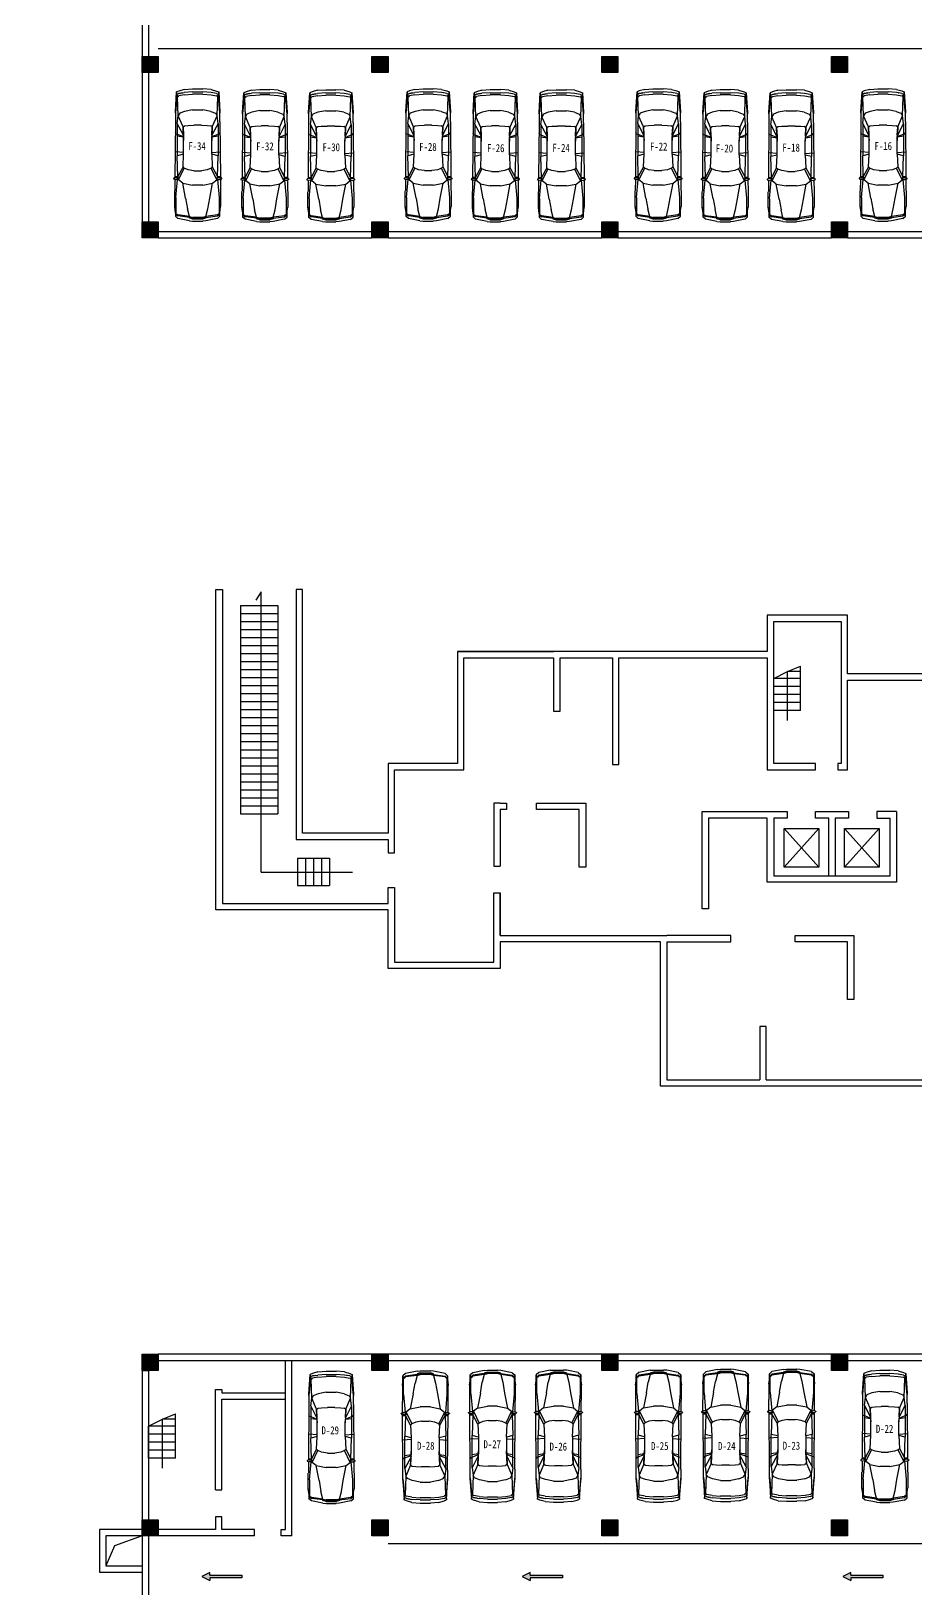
# Model space of a CAD drawing. Extents: x -266505272703 to 7385419, y -354256 to 107640740655.
# Drawn here: x 3413042 to 3446162, y -149761 to -91433 of the extents above; entities that cross this region are included whole.
import ezdxf

# ---------------------------------------------------------------- set-up
doc = ezdxf.new("R2010")
doc.units = 0
doc.header["$LTSCALE"] = 1000
for name, color, linetype in [('jb1', 42, 'Continuous'), ('PUB_TEXT', 7, 'Continuous'), ('QC', 8, 'Continuous'), ('图框', 6, 'Continuous'), ('红线', 1, 'Continuous')]:
    doc.layers.add(name, color=color, linetype=linetype)
doc.styles.get("Standard").update_dxf_attribs({"font": 'rs.shx', "bigfont": 'hztxt.shx'})
doc.styles.add('STYLE2', font='NSimSun.ttf', dxfattribs={"width": 0.8})

# ---------------------------------------------------------------- blocks, each defined once
blk = doc.blocks.new('M_F27')
for p, q in [((-2489, 522), (-2426, 736)), ((-2426, 736), (-2389, 824)), ((-2389, 824), (-1610, 874)), ((-2389, 824), (-1560, 874)), ((-2264, 812), (-2389, 824)), ((-2326, 736), (-2364, 522)), ((-2326, 736), (-2351, 596)), ((-2326, 736), (-2288, 811)), ((-2200, 786), (-2288, 811)), ((-2276, 522), (-2238, 736)), ((-2200, 786), (-2238, 736)), ((-1560, 874), (-2212, 815)), ((-2208, 815), (-2211, 814)), ((-1660, 862), (-2208, 815)), ((-1446, 761), (-2200, 786)), ((-1560, 874), (-1660, 862)), ((-1622, 510), (-1547, 698)), ((-1617, 869), (-1620, 866)), ((-1208, 874), (-1610, 874)), ((-1547, 698), (-1446, 761)), ((-1145, 799), (-1446, 761)), ((-1019, 572), (-1446, 761)), ((-1208, 874), (980, 889)), ((-1145, 799), (-682, 557)), ((-1145, 799), (124, 799)), ((-743, 849), (-793, 874)), ((-730, 799), (-743, 849)), ((-630, 555), (-730, 799)), ((-642, 799), (-605, 554)), ((-2, 547), (-27, 877)), ((124, 799), (61, 547)), ((941, 773), (124, 799)), ((564, 572), (941, 773)), ((1079, 748), (614, 522)), ((941, 773), (941, 874)), ((983, 777), (941, 773)), ((941, 773), (987, 765)), ((980, 902), (995, 790)), ((980, 790), (980, 898)), ((995, 790), (980, 790)), ((980, 790), (992, 746)), ((984, 905), (1020, 939)), ((992, 746), (1021, 747)), ((995, 790), (1022, 746)), ((1022, 748), (995, 790)), ((1021, 747), (1022, 748)), ((1053, 768), (1022, 746)), ((1036, 935), (1062, 857)), ((1036, 756), (1079, 748)), ((1051, 889), (1497, 893)), ((1057, 776), (1062, 857)), ((1770, 849), (1058, 784)), ((1204, 585), (1079, 748)), ((1506, 899), (2121, 899)), ((2461, 849), (1770, 849)), ((2272, 876), (2121, 899)), ((2272, 876), (2272, 874)), ((2437, 851), (2272, 876)), ((2511, 874), (2287, 874)), ((2398, 849), (2461, 773)), ((2437, 850), (2433, 851)), ((2498, 773), (2436, 849)), ((2511, 874), (2450, 850)), ((2461, 773), (2523, 321)), ((2561, 321), (2498, 773)), ((2599, 773), (2511, 874)), ((2599, 773), (2687, 321)), ((-2489, 522), (-2514, 196)), ((-2514, -206), (-2514, 196)), ((-2364, 522), (-2389, 196)), ((-2389, -206), (-2389, 196)), ((-2351, 594), (-2351, 596)), ((-2301, 196), (-2276, 522)), ((-2301, 196), (-2301, -206)), ((-1622, 510), (-1685, 196)), ((-1685, -206), (-1685, 196)), ((-1082, 145), (-1070, 371)), ((-1082, 145), (-1082, -156)), ((-1070, 371), (-1057, 510)), ((-1019, 572), (-1057, 510)), ((-680, 556), (-1019, 572)), ((-1019, 572), (-479, 547)), ((-680, 556), (-630, 555)), ((-605, 554), (-630, 555)), ((-479, 547), (-605, 554)), ((61, 547), (-479, 547)), ((61, 547), (564, 572)), ((564, 572), (614, 522)), ((614, 522), (677, 371)), ((677, 371), (714, 145)), ((714, -156), (714, 145)), ((1795, 472), (1204, 585)), ((1280, 196), (1204, 585)), ((1280, 196), (1280, -206)), ((2222, 397), (1795, 472)), ((2523, 321), (2222, 397)), ((2523, 321), (2586, 321)), ((2523, 321), (2561, 196)), ((2580, 196), (2542, 321)), ((2561, 196), (2561, -206)), ((2611, 196), (2574, 321)), ((2580, 321), (2618, 196)), ((2580, 196), (2580, -206)), ((2611, 196), (2611, -206)), ((2618, -206), (2618, 196)), ((2687, 321), (2699, 196)), ((2699, -206), (2699, 196)), ((-2489, -533), (-2514, -206)), ((-2489, -533), (-2426, -747)), ((-2389, -206), (-2364, -533)), ((-2326, -747), (-2364, -533)), ((-2351, -607), (-2351, -605)), ((-2351, -607), (-2326, -747)), ((-2276, -533), (-2301, -206)), ((-2276, -533), (-2238, -747)), ((-1685, -206), (-1622, -520)), ((-1622, -520), (-1547, -709)), ((-1019, -583), (-1446, -772)), ((-682, -568), (-1145, -809)), ((-1070, -382), (-1082, -156)), ((-1057, -520), (-1070, -382)), ((-1019, -583), (-1057, -520)), ((-479, -558), (-1019, -583)), ((-1019, -583), (-680, -567)), ((-730, -809), (-630, -566)), ((-680, -567), (-682, -568)), ((-680, -567), (-630, -566)), ((-605, -565), (-642, -809)), ((-630, -566), (-605, -565)), ((-605, -565), (-479, -558)), ((61, -558), (-479, -558)), ((-2, -558), (-27, -884)), ((61, -558), (124, -809)), ((564, -583), (61, -558)), ((614, -533), (564, -583)), ((564, -583), (941, -784)), ((677, -382), (614, -533)), ((1079, -759), (614, -533)), ((714, -156), (677, -382)), ((1204, -596), (1079, -759)), ((1204, -596), (1280, -206)), ((1795, -483), (1204, -596)), ((1795, -483), (2222, -407)), ((2523, -332), (2222, -407)), ((2523, -332), (2461, -784)), ((2561, -332), (2498, -784)), ((2523, -332), (2561, -206)), ((2586, -332), (2523, -332)), ((2580, -206), (2542, -332)), ((2618, -6), (2561, -6)), ((2574, -332), (2611, -206)), ((2618, -206), (2580, -332)), ((2687, -332), (2599, -784)), ((2687, -332), (2699, -206)), ((-2426, -747), (-2389, -835)), ((-2389, -835), (-2264, -823)), ((-1560, -885), (-2389, -835)), ((-1610, -885), (-2389, -835)), ((-2326, -747), (-2288, -822)), ((-2288, -822), (-2200, -797)), ((-2200, -797), (-2238, -747)), ((-2212, -826), (-1560, -885)), ((-2208, -826), (-2211, -825)), ((-1660, -872), (-2208, -826)), ((-1446, -772), (-2200, -797)), ((-1560, -885), (-1660, -872)), ((-1621, -877), (-1617, -880)), ((-1610, -885), (-1208, -885)), ((-1547, -709), (-1446, -772)), ((-1145, -809), (-1446, -772)), ((-1208, -885), (980, -900)), ((-1145, -809), (124, -809)), ((-743, -860), (-793, -885)), ((-743, -860), (-730, -809)), ((941, -784), (124, -809)), ((987, -776), (941, -784)), ((983, -788), (941, -784)), ((941, -885), (941, -784)), ((992, -757), (980, -800)), ((995, -800), (980, -800)), ((995, -800), (980, -913)), ((980, -909), (980, -800)), ((984, -916), (1020, -950)), ((992, -757), (1021, -758)), ((995, -800), (1022, -757)), ((1022, -758), (995, -800)), ((1021, -758), (1022, -758)), ((1022, -757), (1053, -779)), ((1036, -767), (1079, -759)), ((1036, -946), (1062, -867)), ((1051, -901), (1497, -904)), ((1057, -787), (1062, -867)), ((1770, -860), (1058, -795)), ((2121, -910), (1506, -910)), ((1770, -860), (2461, -860)), ((2121, -910), (2272, -887)), ((2270, -887), (2121, -910)), ((2437, -861), (2272, -887)), ((2272, -885), (2272, -887)), ((2285, -885), (2511, -885)), ((2398, -860), (2461, -784)), ((2436, -860), (2498, -784)), ((2437, -861), (2436, -860)), ((2450, -861), (2511, -885)), ((2599, -784), (2511, -885))]:
    blk.add_line(p, q)
for centre, start, end in [((990, 898), 132.96497, 179.74535), ((1027, 932), 18.15727, 132.96497), ((1047, 776), 305.15418, 356.86364), ((990, -909), 180.25465, 227.03503), ((1027, -942), 227.03503, 341.84273), ((1047, -787), 3.17983, 54.84582)]:
    blk.add_arc(centre, 10, start, end)
at = {"width": 0.8, "flags": 9}
for tag in ['XSIZE', 'YSIZE']:
    blk.add_attdef(tag, (0, 0), '', height=0.5, dxfattribs=at)

msp = doc.modelspace()

# ---------------------------------------------------------------- hatches: boundary and pattern name
at = {"layer": 'jb1', "linetype": 'ByBlock'}
h = msp.add_hatch(color=256, dxfattribs=at)
h.paths.add_polyline_path([(3207028, 61244), (3207028, -349256), (3784028, -349256), (3784028, 61244)], flags=16)
h.paths.add_polyline_path([(3194528, -354256), (3194528, 66244), (3789028, 66244), (3789028, -354256)])
h.paths.add_polyline_path([(3205987, -18360), (3205987, -12971), (3203126, -12971), (3203126, -18360)], flags=24)
h.paths.add_polyline_path([(3201099, -18348), (3201099, -12948), (3198270, -12948), (3198270, -18348)], flags=24)
edge = h.paths.add_edge_path(flags=16)
edge.add_line((3207028, 61244), (3197028, 61244))
edge.add_line((3197028, 61244), (3197028, -23256))
edge.add_line((3197028, -23256), (3207028, -23256))
edge = h.paths.add_edge_path(flags=16)
edge.add_line((3202028, 61244), (3202028, -18256))
h.paths.add_polyline_path([(3201021, -22371), (3201021, -20286), (3198223, -20286), (3198223, -22371)], flags=24)
h.paths.add_polyline_path([(3205457, -22424), (3205457, -20318), (3202722, -20318), (3202722, -22424)], flags=24)
edge = h.paths.add_edge_path(flags=0)
edge.add_line((3197028, -18256), (3207028, -18256))
edge = h.paths.add_edge_path(flags=0)
edge.add_line((3197028, -10756), (3207028, -10756))
edge = h.paths.add_edge_path(flags=0)
edge.add_line((3197028, 744), (3207028, 744))
h.paths.add_polyline_path([(3205940, 8359), (3205940, 13623), (3203017, 13623), (3203017, 8359)], flags=24)
h.paths.add_polyline_path([(3200990, 8419), (3200990, 12965), (3198161, 12965), (3198161, 8419)], flags=24)
edge = h.paths.add_edge_path(flags=0)
edge.add_line((3197028, 8244), (3207028, 8244))
edge = h.paths.add_edge_path(flags=0)
edge.add_line((3197028, 15744), (3207028, 15744))
h.paths.add_polyline_path([(3201180, 34865), (3201180, 40170), (3198382, 40170), (3198382, 34865)], flags=24)
h.paths.add_polyline_path([(3205969, 34786), (3205969, 39997), (3203329, 39997), (3203329, 34786)], flags=24)
edge = h.paths.add_edge_path(flags=0)
edge.add_line((3197028, 27244), (3207028, 27244))
edge = h.paths.add_edge_path(flags=0)
edge.add_line((3197028, 34744), (3207028, 34744))
edge = h.paths.add_edge_path(flags=0)
edge.add_line((3197028, 42244), (3207028, 42244))
edge = h.paths.add_edge_path(flags=0)
edge.add_line((3197028, 53744), (3207028, 53744))
edge = h.paths.add_edge_path(flags=0)
edge.add_line((3504528, -349256), (3504528, -335256))
edge.add_line((3504528, -335256), (3784028, -335256))
edge = h.paths.add_edge_path(flags=0)
edge.add_line((3580028, -344756), (3670028, -344756))
edge = h.paths.add_edge_path(flags=0)
edge.add_line((3580028, -340256), (3670028, -340256))
h.paths.add_polyline_path([(3580921, -339322), (3586279, -339322), (3586279, -336555), (3580921, -336555)], flags=8)
h.paths.add_polyline_path([(3581167, -348327), (3586242, -348327), (3586242, -345529), (3581167, -345529)], flags=8)
edge = h.paths.add_edge_path(flags=0)
edge.add_line((3511834, -341564), (3511834, -341020))
edge = h.paths.add_edge_path(flags=0)
edge.add_line((3518840, -341020), (3518840, -341564))
edge = h.paths.add_edge_path(flags=0)
edge.add_line((3517008, -341564), (3517008, -341020))
edge = h.paths.add_edge_path(flags=0)
edge.add_arc((3515337, -341290), 439, 0, 360)
edge = h.paths.add_edge_path(flags=0)
edge.add_arc((3515337, -341290), 952, 0, 360)
edge = h.paths.add_edge_path(flags=0)
edge.add_line((3513691, -341020), (3513691, -341564))
edge = h.paths.add_edge_path(flags=0)
edge.add_line((3580028, -349256), (3580028, -335256))
h.paths.add_polyline_path([(3528821, -347040), (3562658, -347040), (3562658, -344592), (3528821, -344592)], flags=8)
edge = h.paths.add_edge_path(flags=0)
edge.add_arc((3514570, -346293), 254, 23.86714, 164.02526)
edge = h.paths.add_edge_path(flags=0)
edge.add_line((3514326, -346552), (3514326, -346775))
edge.add_line((3514326, -346775), (3514216, -346775))
edge.add_line((3514216, -346775), (3514216, -346328))
edge = h.paths.add_edge_path(flags=0)
edge.add_line((3514216, -346258), (3514216, -345945))
edge.add_line((3514216, -345945), (3514326, -345945))
edge.add_line((3514326, -345945), (3514326, -346034))
edge = h.paths.add_edge_path(flags=0)
edge.add_line((3513019, -343617), (3515077, -343617))
edge = h.paths.add_edge_path(flags=0)
edge.add_line((3515077, -344162), (3513019, -344162))
edge = h.paths.add_edge_path(flags=0)
edge.add_line((3513019, -341564), (3513019, -343617))
edge = h.paths.add_edge_path(flags=0)
edge.add_line((3512499, -343617), (3512499, -341564))
edge = h.paths.add_edge_path(flags=0)
edge.add_line((3513019, -344830), (3512499, -344830))
h.paths.add_polyline_path([(3512811, -345945), (3512918, -345945), (3512918, -346778), (3512811, -346778)], flags=0)
h.paths.add_polyline_path([(3512802, -345680), (3512915, -345680), (3512915, -345855), (3512802, -345855)], flags=0)
edge = h.paths.add_edge_path(flags=0)
edge.add_line((3512499, -344830), (3512499, -344162))
edge = h.paths.add_edge_path(flags=0)
edge.add_line((3511834, -343617), (3512499, -343617))
edge = h.paths.add_edge_path(flags=0)
edge.add_line((3511834, -344162), (3511834, -343617))
edge = h.paths.add_edge_path(flags=0)
edge.add_line((3512499, -344162), (3511834, -344162))
edge = h.paths.add_edge_path(flags=0)
edge.add_line((3512484, -346058), (3512484, -346775))
edge.add_line((3512484, -346775), (3512370, -346775))
edge.add_line((3512370, -346775), (3512370, -346058))
edge = h.paths.add_edge_path(flags=0)
edge.add_line((3512370, -346058), (3512213, -346058))
edge.add_line((3512213, -346058), (3512213, -345948))
edge.add_line((3512213, -345948), (3512370, -345948))
edge = h.paths.add_edge_path(flags=0)
edge.add_line((3512370, -345948), (3512370, -345683))
edge.add_line((3512370, -345683), (3512484, -345683))
edge.add_line((3512484, -345683), (3512484, -345948))
edge = h.paths.add_edge_path(flags=0)
edge.add_line((3512484, -345948), (3512641, -345948))
edge.add_line((3512641, -345948), (3512641, -346058))
edge.add_line((3512641, -346058), (3512484, -346058))
edge = h.paths.add_edge_path(flags=0)
edge.add_line((3513019, -344162), (3513019, -344830))
edge = h.paths.add_edge_path(flags=0)
edge.add_arc((3514570, -346293), 356, 174.3933, 185.6067)
edge = h.paths.add_edge_path(flags=0)
edge.add_arc((3513552, -346367), 312, 10.97394, 349.02606)
edge = h.paths.add_edge_path(flags=0)
edge.add_line((3513859, -346308), (3513859, -346427))
edge = h.paths.add_edge_path(flags=0)
edge.add_arc((3513552, -346367), 428, 44.28849, 315.71151)
edge = h.paths.add_edge_path(flags=0)
edge.add_line((3513859, -346068), (3513859, -345945))
edge.add_line((3513859, -345945), (3513978, -345945))
edge.add_line((3513978, -345945), (3513978, -346781))
edge.add_line((3513978, -346781), (3513859, -346781))
edge.add_line((3513859, -346781), (3513859, -346666))
edge = h.paths.add_edge_path(flags=0)
edge.add_line((3512499, -341564), (3511834, -341564))
edge = h.paths.add_edge_path(flags=0)
edge.add_line((3513691, -341564), (3513019, -341564))
edge = h.paths.add_edge_path(flags=0)
edge.add_line((3518197, -341564), (3518197, -343617))
edge = h.paths.add_edge_path(flags=0)
edge.add_line((3517677, -343617), (3517677, -341564))
edge = h.paths.add_edge_path(flags=0)
edge.add_line((3518865, -344162), (3518197, -344162))
edge = h.paths.add_edge_path(flags=0)
edge.add_line((3518197, -343617), (3518865, -343617))
edge = h.paths.add_edge_path(flags=0)
edge.add_line((3518197, -344162), (3518197, -344830))
edge = h.paths.add_edge_path(flags=0)
edge.add_line((3518865, -343617), (3518865, -344162))
edge = h.paths.add_edge_path(flags=0)
edge.add_line((3515597, -342974), (3515597, -343617))
edge = h.paths.add_edge_path(flags=0)
edge.add_line((3515077, -342974), (3515597, -342974))
edge = h.paths.add_edge_path(flags=0)
edge.add_line((3515077, -343617), (3515077, -342974))
edge = h.paths.add_edge_path(flags=0)
edge.add_line((3515597, -343617), (3517677, -343617))
edge = h.paths.add_edge_path(flags=0)
edge.add_line((3517677, -344830), (3517677, -344162))
edge = h.paths.add_edge_path(flags=0)
edge.add_line((3517677, -344162), (3515597, -344162))
edge = h.paths.add_edge_path(flags=0)
edge.add_line((3515077, -344805), (3515077, -344162))
edge = h.paths.add_edge_path(flags=0)
edge.add_line((3515597, -344805), (3515077, -344805))
edge = h.paths.add_edge_path(flags=0)
edge.add_line((3515597, -344162), (3515597, -344805))
edge = h.paths.add_edge_path(flags=0)
edge.add_line((3518197, -344830), (3517677, -344830))
edge = h.paths.add_edge_path(flags=0)
edge.add_arc((3518301, -346289), 254, 23.86714, 164.02526)
edge = h.paths.add_edge_path(flags=0)
edge.add_line((3518057, -346219), (3518057, -346359))
edge = h.paths.add_edge_path(flags=0)
edge.add_line((3518057, -346359), (3518057, -346548))
edge = h.paths.add_edge_path(flags=0)
edge.add_line((3518057, -346548), (3518057, -346771))
edge.add_line((3518057, -346771), (3517947, -346771))
edge.add_line((3517947, -346771), (3517947, -346324))
edge = h.paths.add_edge_path(flags=0)
edge.add_arc((3518301, -346289), 356, 174.3933, 185.6067)
edge = h.paths.add_edge_path(flags=0)
edge.add_line((3517947, -346255), (3517947, -345941))
edge.add_line((3517947, -345941), (3518057, -345941))
edge.add_line((3518057, -345941), (3518057, -346030))
edge = h.paths.add_edge_path(flags=0)
edge.add_arc((3518301, -346289), 356, 11.90544, 133.29691)
edge = h.paths.add_edge_path(flags=0)
edge.add_line((3518649, -346216), (3518649, -346771))
edge.add_line((3518649, -346771), (3518533, -346771))
edge.add_line((3518533, -346771), (3518533, -346559))
edge = h.paths.add_edge_path(flags=0)
edge.add_line((3518533, -346392), (3518533, -346559))
edge = h.paths.add_edge_path(flags=0)
edge.add_line((3518533, -346392), (3518533, -346187))
edge = h.paths.add_edge_path(flags=0)
edge.add_arc((3517283, -346363), 312, 10.97394, 349.02606)
edge = h.paths.add_edge_path(flags=0)
edge.add_line((3517590, -346304), (3517590, -346423))
edge = h.paths.add_edge_path(flags=0)
edge.add_arc((3517283, -346363), 428, 44.28849, 315.71151)
edge = h.paths.add_edge_path(flags=0)
edge.add_line((3517590, -346064), (3517590, -345941))
edge.add_line((3517590, -345941), (3517709, -345941))
edge.add_line((3517709, -345941), (3517709, -346777))
edge.add_line((3517709, -346777), (3517590, -346777))
edge.add_line((3517590, -346777), (3517590, -346663))
edge = h.paths.add_edge_path(flags=0)
edge.add_line((3516060, -346333), (3516060, -346166))
edge = h.paths.add_edge_path(flags=0)
edge.add_line((3516060, -346333), (3516060, -346538))
edge = h.paths.add_edge_path(flags=0)
edge.add_arc((3516292, -346436), 254, 203.86714, 344.02526)
edge = h.paths.add_edge_path(flags=0)
edge.add_line((3516537, -346505), (3516537, -346366))
edge = h.paths.add_edge_path(flags=0)
edge.add_line((3516537, -346366), (3516537, -346176))
edge = h.paths.add_edge_path(flags=0)
edge.add_line((3516537, -346176), (3516537, -345954))
edge.add_line((3516537, -345954), (3516647, -345954))
edge.add_line((3516647, -345954), (3516647, -346401))
edge = h.paths.add_edge_path(flags=0)
edge.add_arc((3516292, -346436), 356, 354.3933, 365.6067)
edge = h.paths.add_edge_path(flags=0)
edge.add_line((3516647, -346470), (3516647, -346784))
edge.add_line((3516647, -346784), (3516537, -346784))
edge.add_line((3516537, -346784), (3516537, -346695))
edge = h.paths.add_edge_path(flags=0)
edge.add_arc((3516292, -346436), 356, 191.90544, 313.29691)
edge = h.paths.add_edge_path(flags=0)
edge.add_line((3515944, -346509), (3515944, -345954))
edge.add_line((3515944, -345954), (3516060, -345954))
edge.add_line((3516060, -345954), (3516060, -346166))
h.paths.add_polyline_path([(3515258, -347039), (3515371, -346773), (3515050, -345951), (3515179, -345951), (3515429, -346606), (3515696, -345947), (3515822, -345947), (3515379, -347039)], flags=0)
edge = h.paths.add_edge_path(flags=0)
edge.add_line((3514326, -346223), (3514326, -346363))
edge = h.paths.add_edge_path(flags=0)
edge.add_line((3514326, -346363), (3514326, -346552))
edge = h.paths.add_edge_path(flags=0)
edge.add_arc((3514570, -346293), 356, 11.90544, 133.29691)
edge = h.paths.add_edge_path(flags=0)
edge.add_line((3514918, -346220), (3514918, -346775))
edge.add_line((3514918, -346775), (3514802, -346775))
edge.add_line((3514802, -346775), (3514802, -346563))
edge = h.paths.add_edge_path(flags=0)
edge.add_line((3514802, -346396), (3514802, -346563))
edge = h.paths.add_edge_path(flags=0)
edge.add_line((3514802, -346396), (3514802, -346190))
edge = h.paths.add_edge_path(flags=0)
edge.add_line((3518840, -341564), (3518197, -341564))
edge = h.paths.add_edge_path(flags=0)
edge.add_line((3517677, -341564), (3517008, -341564))
h.paths.add_polyline_path([(3580874, -344098), (3586179, -344098), (3586179, -341300), (3580874, -341300)], flags=8)
edge = h.paths.add_edge_path(flags=0)
edge.add_line((3515077, -338991), (3513019, -338991))
edge = h.paths.add_edge_path(flags=0)
edge.add_line((3513019, -338447), (3515077, -338447))
edge = h.paths.add_edge_path(flags=0)
edge.add_line((3512499, -337779), (3513019, -337779))
edge = h.paths.add_edge_path(flags=0)
edge.add_line((3511834, -338447), (3512499, -338447))
edge = h.paths.add_edge_path(flags=0)
edge.add_line((3511834, -338991), (3511834, -338447))
edge = h.paths.add_edge_path(flags=0)
edge.add_line((3512499, -338991), (3511834, -338991))
edge = h.paths.add_edge_path(flags=0)
edge.add_line((3512499, -338447), (3512499, -337779))
edge = h.paths.add_edge_path(flags=0)
edge.add_line((3511834, -341020), (3512499, -341020))
edge = h.paths.add_edge_path(flags=0)
edge.add_line((3512499, -341020), (3512499, -338991))
edge = h.paths.add_edge_path(flags=0)
edge.add_line((3513019, -337779), (3513019, -338447))
edge = h.paths.add_edge_path(flags=0)
edge.add_line((3513019, -341020), (3513691, -341020))
edge = h.paths.add_edge_path(flags=0)
edge.add_line((3513019, -338991), (3513019, -341020))
edge = h.paths.add_edge_path(flags=0)
edge.add_line((3518865, -338991), (3518197, -338991))
edge = h.paths.add_edge_path(flags=0)
edge.add_line((3518197, -338447), (3518865, -338447))
edge = h.paths.add_edge_path(flags=0)
edge.add_line((3518197, -337779), (3518197, -338447))
edge = h.paths.add_edge_path(flags=0)
edge.add_line((3518865, -338447), (3518865, -338991))
edge = h.paths.add_edge_path(flags=0)
edge.add_line((3517677, -338991), (3515622, -338991))
edge = h.paths.add_edge_path(flags=0)
edge.add_line((3515077, -339634), (3515077, -338991))
edge = h.paths.add_edge_path(flags=0)
edge.add_line((3515622, -339634), (3515077, -339634))
edge = h.paths.add_edge_path(flags=0)
edge.add_line((3515622, -338991), (3515622, -339634))
edge = h.paths.add_edge_path(flags=0)
edge.add_line((3515622, -337804), (3515622, -338447))
edge = h.paths.add_edge_path(flags=0)
edge.add_line((3515077, -337804), (3515622, -337804))
edge = h.paths.add_edge_path(flags=0)
edge.add_line((3515077, -338447), (3515077, -337804))
edge = h.paths.add_edge_path(flags=0)
edge.add_line((3515622, -338447), (3517677, -338447))
edge = h.paths.add_edge_path(flags=0)
edge.add_line((3517677, -338447), (3517677, -337779))
edge = h.paths.add_edge_path(flags=0)
edge.add_line((3517677, -337779), (3518197, -337779))
edge = h.paths.add_edge_path(flags=0)
edge.add_line((3518197, -341020), (3518840, -341020))
edge = h.paths.add_edge_path(flags=0)
edge.add_line((3517008, -341020), (3517677, -341020))
edge = h.paths.add_edge_path(flags=0)
edge.add_line((3517677, -341020), (3517677, -338991))
edge = h.paths.add_edge_path(flags=0)
edge.add_line((3518197, -338991), (3518197, -341020))
h.paths.add_polyline_path([(3748525, -351778), (3760192, -351778), (3760192, -349903), (3748525, -349903)], flags=24)
edge = h.paths.add_edge_path(flags=0)
edge.add_line((3710028, -342256), (3784028, -342256))
edge = h.paths.add_edge_path(flags=0)
edge.add_line((3601028, -335256), (3601028, -349256))
edge = h.paths.add_edge_path(flags=0)
edge.add_line((3589528, -335256), (3589528, -349256))
edge = h.paths.add_edge_path(flags=0)
edge.add_line((3612528, -335256), (3612528, -349256))
edge = h.paths.add_edge_path(flags=0)
edge.add_line((3624028, -335256), (3624028, -349256))
edge = h.paths.add_edge_path(flags=0)
edge.add_line((3647028, -335256), (3647028, -349256))
edge = h.paths.add_edge_path(flags=0)
edge.add_line((3635528, -335256), (3635528, -349256))
edge = h.paths.add_edge_path(flags=0)
edge.add_line((3658528, -335256), (3658528, -349256))
edge = h.paths.add_edge_path(flags=0)
edge.add_line((3670028, -335256), (3670028, -349256))
h.paths.add_polyline_path([(3711053, -341578), (3716432, -341578), (3716432, -338749), (3711053, -338749)], flags=8)
edge = h.paths.add_edge_path(flags=0)
edge.add_line((3710028, -335256), (3710028, -349256))
edge = h.paths.add_edge_path(flags=0)
edge.add_line((3720028, -335256), (3720028, -349256))
h.paths.add_polyline_path([(3711079, -345640), (3716406, -345640), (3716406, -342968), (3711079, -342968)], flags=8)
h.paths.add_polyline_path([(3711053, -348311), (3716432, -348311), (3716432, -345482), (3711053, -345482)], flags=8)
h.paths.add_polyline_path([(3624911, -339311), (3632210, -339311), (3632210, -336482), (3624911, -336482)], flags=8)
h.paths.add_polyline_path([(3602005, -339364), (3609221, -339364), (3609221, -336472), (3602005, -336472)], flags=8)
h.paths.add_polyline_path([(3590516, -339353), (3597689, -339353), (3597689, -336524), (3590516, -336524)], flags=8)
h.paths.add_polyline_path([(3613157, -339384), (3619486, -339384), (3619486, -336493), (3613157, -336493)], flags=8)
h.paths.add_polyline_path([(3647932, -339290), (3655148, -339290), (3655148, -336587), (3647932, -336587)], flags=8)
h.paths.add_polyline_path([(3636077, -339384), (3642406, -339384), (3642406, -336493), (3636077, -336493)], flags=8)
h.paths.add_polyline_path([(3659500, -339327), (3666558, -339327), (3666558, -336529), (3659500, -336529)], flags=8)
h.paths.add_polyline_path([(3711074, -338940), (3716222, -338940), (3716222, -336236), (3711074, -336236)], flags=8)
edge = h.paths.add_edge_path(flags=0)
edge.add_line((3760028, -335256), (3760028, -349256))
edge = h.paths.add_edge_path(flags=0)
edge.add_line((3770028, -335256), (3770028, -349256))
h.paths.add_polyline_path([(3761611, -342149), (3766706, -342149), (3766706, -339414), (3761611, -339414)], flags=8)
h.paths.add_polyline_path([(3768122, -351862), (3777724, -351862), (3777724, -349980), (3768122, -349980)], flags=24)
edge = h.paths.add_edge_path(flags=0)
edge.add_line((3760028, -345756), (3784028, -345756))
h.paths.add_polyline_path([(3761437, -348959), (3766512, -348959), (3766512, -346162), (3761437, -346162)], flags=8)
h.paths.add_polyline_path([(3761482, -345773), (3766693, -345773), (3766693, -342881), (3761482, -342881)], flags=8)
edge = h.paths.add_edge_path(flags=0)
edge.add_line((3760028, -338756), (3784028, -338756))
h.paths.add_polyline_path([(3761355, -338711), (3766723, -338711), (3766723, -335787), (3761355, -335787)], flags=8)
h.paths.add_polyline_path([(3732909, -341175), (3744153, -341175), (3744153, -336791), (3732909, -336791)], flags=8)
h.paths.add_polyline_path([(3774282, -341950), (3776471, -341950), (3776471, -339865), (3774282, -339865)], flags=8)
h.paths.add_polyline_path([(3681133, -345871), (3701185, -345871), (3701185, -340511), (3681133, -340511)], flags=8)
h.paths.add_polyline_path([(3444535, -317388), (3497618, -317388), (3497618, -307471), (3444535, -307471)], flags=8)
for points in [[(3417201, -92979), (3417803, -92979), (3417803, -92378), (3417201, -92378)], [(3417201, -92979), (3417803, -92979), (3417803, -92378), (3417201, -92378)], [(3425802, -92978), (3426403, -92978), (3426403, -92378), (3425802, -92378)], [(3434402, -92978), (3435003, -92978), (3435003, -92378), (3434402, -92378)], [(3443002, -92978), (3443603, -92978), (3443603, -92377), (3443002, -92377)], [(3417202, -99178), (3417803, -99178), (3417803, -98578), (3417202, -98578)], [(3417202, -99178), (3417803, -99178), (3417803, -98578), (3417202, -98578)], [(3425802, -99178), (3426403, -99178), (3426403, -98577), (3425802, -98577)], [(3434402, -99178), (3435003, -99178), (3435003, -98577), (3434402, -98577)], [(3443002, -99178), (3443604, -99178), (3443604, -98577), (3443002, -98577)], [(3417201, -141579), (3417803, -141579), (3417803, -140979), (3417201, -140979)], [(3417201, -141579), (3417803, -141579), (3417803, -140979), (3417201, -140979)], [(3425802, -141579), (3426403, -141579), (3426403, -140978), (3425802, -140978)], [(3434402, -141579), (3435003, -141579), (3435003, -140978), (3434402, -140978)], [(3443002, -141579), (3443603, -141579), (3443603, -140978), (3443002, -140978)], [(3417201, -147779), (3417803, -147779), (3417803, -147179), (3417201, -147179)], [(3417201, -147779), (3417803, -147779), (3417803, -147179), (3417201, -147179)], [(3425802, -147779), (3426403, -147779), (3426403, -147178), (3425802, -147178)], [(3434402, -147779), (3435003, -147779), (3435003, -147178), (3434402, -147178)], [(3443002, -147779), (3443603, -147779), (3443603, -147178), (3443002, -147178)]]:
    msp.add_hatch(color=256, dxfattribs=at).paths.add_polyline_path(points)
at = {"layer": '图框', "linetype": 'ByBlock'}
for points in [[(3419728, -149248), (3419728, -149148), (3419428, -149298), (3419728, -149448), (3419728, -149348), (3420928, -149348), (3420928, -149248)], [(3431728, -149248), (3431728, -149148), (3431428, -149298), (3431728, -149448), (3431728, -149348), (3432928, -149348), (3432928, -149248)], [(3443728, -149248), (3443728, -149148), (3443428, -149298), (3443728, -149448), (3443728, -149348), (3444928, -149348), (3444928, -149248)]]:
    msp.add_hatch(color=256, dxfattribs=at).paths.add_polyline_path(points)

# ---------------------------------------------------------------- linework, layer by layer
at = {"layer": 'jb1', "linetype": 'ByBlock'}
for p, q in [((3417200, -85979), (3417201, -92979)), ((3417440, -85979), (3417440, -92378)), ((3417201, -92979), (3417202, -98578)), ((3417440, -92979), (3417440, -98578)), ((3417803, -99178), (3417803, -98938)), ((3417803, -98938), (3425802, -98938)), ((3426403, -98938), (3434402, -98938)), ((3435003, -98938), (3443002, -98938)), ((3443604, -98938), (3451203, -98938)), ((3417803, -99178), (3425802, -99178)), ((3426403, -99178), (3434402, -99178)), ((3435003, -99178), (3443002, -99178)), ((3443604, -99178), (3451203, -99178)), ((3419962, -124338), (3419962, -112338)), ((3419962, -112338), (3420202, -112338)), ((3420202, -112338), (3420202, -124098)), ((3421652, -112429), (3421458, -112737)), ((3421652, -121146), (3421652, -112429)), ((3423202, -112338), (3422962, -112338)), ((3422962, -112338), (3422962, -121458)), ((3423202, -121458), (3423202, -112338)), ((3420882, -112938), (3422282, -112938)), ((3420882, -112938), (3420882, -120738)), ((3422282, -112938), (3422282, -120738)), ((3420882, -113238), (3422282, -113238)), ((3420882, -113538), (3422282, -113538)), ((3443602, -113298), (3440602, -113298)), ((3440602, -113298), (3440602, -114658)), ((3440842, -114898), (3440842, -113538)), ((3440842, -113538), (3443362, -113538)), ((3443362, -113538), (3443362, -115738)), ((3443602, -115498), (3443602, -113298)), ((3420882, -113838), (3422282, -113838)), ((3420882, -114138), (3422282, -114138)), ((3420882, -114438), (3422282, -114438)), ((3420882, -114738), (3422282, -114738)), ((3440602, -114658), (3429002, -114658)), ((3429002, -114658), (3429002, -118858)), ((3429002, -114658), (3432602, -114658)), ((3429242, -119098), (3429242, -114898)), ((3429242, -114898), (3432602, -114898)), ((3432602, -114898), (3432602, -116898)), ((3432842, -116898), (3432842, -114898)), ((3432842, -114898), (3434802, -114898)), ((3434802, -114898), (3434802, -118898)), ((3435042, -118898), (3435042, -114898)), ((3435042, -114898), (3440602, -114898)), ((3440602, -114898), (3440602, -119098)), ((3440842, -118858), (3440842, -114898)), ((3420882, -115038), (3422282, -115038)), ((3420882, -115338), (3422282, -115338)), ((3440842, -115677), (3441363, -115416)), ((3441363, -115416), (3441842, -115211)), ((3441842, -115410), (3441363, -115416)), ((3441363, -117090), (3441363, -115416)), ((3441842, -116877), (3441842, -115211)), ((3420882, -115638), (3422282, -115638)), ((3420882, -115938), (3422282, -115938)), ((3441842, -115677), (3440842, -115677)), ((3440842, -116877), (3440842, -115677)), ((3441842, -115977), (3440842, -115977)), ((3443362, -115738), (3443362, -118858)), ((3448002, -115498), (3443602, -115498)), ((3443602, -115738), (3448002, -115738)), ((3443602, -119098), (3443602, -115738)), ((3420882, -116238), (3422282, -116238)), ((3420882, -116538), (3422282, -116538)), ((3441842, -116277), (3440842, -116277)), ((3441842, -116577), (3440842, -116577)), ((3420882, -116838), (3422282, -116838)), ((3420882, -117138), (3422282, -117138)), ((3432602, -116898), (3432842, -116898)), ((3441842, -116877), (3440842, -116877)), ((3441363, -117249), (3441363, -117090)), ((3420882, -117438), (3422282, -117438)), ((3420882, -117738), (3422282, -117738)), ((3420882, -118038), (3422282, -118038)), ((3420882, -118338), (3422282, -118338)), ((3420882, -118638), (3422282, -118638)), ((3420882, -118938), (3422282, -118938)), ((3429002, -118858), (3426402, -118858)), ((3426402, -118858), (3426402, -121458)), ((3434802, -118898), (3435042, -118898)), ((3442402, -118858), (3440842, -118858)), ((3442402, -119098), (3442402, -118858)), ((3443362, -118858), (3443242, -118858)), ((3443242, -118858), (3443242, -119098)), ((3420882, -119238), (3422282, -119238)), ((3420882, -119538), (3422282, -119538)), ((3426642, -122198), (3426642, -119098)), ((3426642, -119098), (3429242, -119098)), ((3440602, -119098), (3442402, -119098)), ((3443242, -119098), (3443602, -119098)), ((3420882, -119838), (3422282, -119838)), ((3420882, -120138), (3422282, -120138)), ((3420882, -120438), (3422282, -120438)), ((3420882, -120738), (3422282, -120738)), ((3430602, -120338), (3430362, -120338)), ((3430362, -120338), (3430362, -122698)), ((3430602, -120338), (3430602, -120338)), ((3430602, -120338), (3430842, -120338)), ((3430842, -120578), (3430602, -120578)), ((3430602, -120578), (3430602, -122698)), ((3430842, -120338), (3430842, -120578)), ((3431962, -120338), (3433802, -120338)), ((3431962, -120578), (3431962, -120338)), ((3433562, -120578), (3431962, -120578)), ((3433562, -122738), (3433562, -120578)), ((3433802, -120338), (3433802, -122738)), ((3438162, -124298), (3438162, -120658)), ((3438162, -120658), (3440602, -120658)), ((3440602, -120658), (3440842, -120658)), ((3440842, -120658), (3441342, -120658)), ((3441342, -120658), (3441342, -120898)), ((3442402, -120898), (3442402, -120658)), ((3442402, -120658), (3443642, -120658)), ((3443642, -120658), (3443642, -120898)), ((3445442, -120658), (3444702, -120658)), ((3444702, -120658), (3444702, -120898)), ((3445442, -120658), (3445442, -123298)), ((3421652, -122927), (3421652, -121146)), ((3440602, -120898), (3438402, -120898)), ((3438402, -120898), (3438402, -124298)), ((3440602, -123298), (3440602, -120898)), ((3440842, -120898), (3440842, -123058)), ((3441342, -120898), (3440842, -120898)), ((3441236, -121289), (3442525, -122743)), ((3442525, -121289), (3441236, -122743)), ((3442902, -120898), (3442402, -120898)), ((3442902, -123058), (3442902, -120898)), ((3443642, -120898), (3443142, -120898)), ((3443142, -120898), (3443142, -123058)), ((3443494, -121289), (3444784, -122743)), ((3444784, -121289), (3443494, -122743)), ((3444702, -120898), (3445202, -120898)), ((3445202, -123058), (3445202, -120898)), ((3422962, -121458), (3422962, -121698)), ((3422962, -121698), (3426402, -121698)), ((3426402, -121458), (3423202, -121458)), ((3426402, -121698), (3426402, -122198)), ((3423008, -122404), (3423008, -123422)), ((3423008, -122404), (3424208, -122404)), ((3423308, -122404), (3423308, -123422)), ((3423608, -122404), (3423608, -123422)), ((3423908, -122404), (3423908, -123422)), ((3424208, -122404), (3424208, -123422)), ((3426402, -122198), (3426642, -122198)), ((3421652, -122927), (3425076, -122927)), ((3430362, -122698), (3430602, -122698)), ((3433802, -122738), (3433562, -122738)), ((3440842, -123058), (3445202, -123058)), ((3423008, -123422), (3424208, -123422)), ((3426402, -124098), (3426402, -123498)), ((3426402, -123498), (3426642, -123498)), ((3426642, -123498), (3426642, -126298)), ((3445442, -123298), (3440602, -123298)), ((3420202, -124098), (3426402, -124098)), ((3430362, -125298), (3430362, -123698)), ((3430362, -123698), (3430602, -123698)), ((3430602, -123698), (3430602, -125298)), ((3430602, -125298), (3430602, -123698)), ((3426402, -124338), (3419962, -124338)), ((3426402, -126538), (3426402, -124338)), ((3438402, -124298), (3438162, -124298)), ((3430362, -126298), (3430362, -125298)), ((3430602, -125298), (3436842, -125298)), ((3439242, -125298), (3436842, -125298)), ((3439242, -125538), (3439242, -125298)), ((3441642, -125298), (3443842, -125298)), ((3441642, -125538), (3441642, -125298)), ((3443842, -125298), (3443842, -127698)), ((3436602, -125538), (3430602, -125538)), ((3430602, -125538), (3430602, -126538)), ((3436602, -130938), (3436602, -125538)), ((3436842, -125538), (3436842, -130698)), ((3436842, -125538), (3439242, -125538)), ((3443602, -125538), (3441642, -125538)), ((3443602, -127698), (3443602, -125538)), ((3430602, -126538), (3426402, -126538)), ((3426642, -126298), (3430362, -126298)), ((3430362, -126298), (3430362, -126297)), ((3443842, -127698), (3443602, -127698)), ((3440562, -128698), (3440322, -128698)), ((3440322, -128698), (3440322, -130698)), ((3440562, -130698), (3440562, -128698)), ((3453002, -130938), (3436602, -130938)), ((3436842, -130698), (3440322, -130698)), ((3440562, -130698), (3452762, -130698)), ((3434402, -140978), (3417803, -140979)), ((3461802, -140978), (3434402, -140978)), ((3417201, -141579), (3417441, -141579)), ((3417201, -141579), (3417201, -147179)), ((3417441, -141579), (3417441, -147179)), ((3425802, -141218), (3417803, -141218)), ((3422562, -147539), (3422562, -141218)), ((3422802, -147779), (3422802, -141218)), ((3451202, -141218), (3426403, -141218)), ((3419941, -142418), (3419941, -142298)), ((3419941, -142298), (3420181, -142298)), ((3420181, -142298), (3420181, -142418)), ((3419941, -146059), (3419941, -142418)), ((3420181, -142418), (3422562, -142418)), ((3420181, -146059), (3420181, -142658)), ((3420181, -142658), (3422562, -142658)), ((3417441, -143670), (3417962, -143409)), ((3417962, -143409), (3418441, -143204)), ((3418441, -143404), (3417962, -143409)), ((3417962, -145084), (3417962, -143409)), ((3418441, -144870), (3418441, -143204)), ((3418441, -143670), (3417441, -143670)), ((3417441, -144870), (3417441, -143670)), ((3418441, -143970), (3417441, -143970)), ((3418441, -144270), (3417441, -144270)), ((3418441, -144570), (3417441, -144570)), ((3418441, -144870), (3417441, -144870)), ((3417962, -145242), (3417962, -145084)), ((3419941, -146059), (3420181, -146059)), ((3417201, -147539), (3415601, -147539)), ((3415601, -147539), (3415601, -149139)), ((3419941, -147539), (3417803, -147539)), ((3420181, -147059), (3419941, -147059)), ((3419941, -147059), (3419941, -147539)), ((3420181, -147539), (3420181, -147059)), ((3421402, -147539), (3420181, -147539)), ((3421402, -147779), (3421402, -147539)), ((3422402, -147779), (3422402, -147539)), ((3422402, -147539), (3422562, -147539)), ((3417201, -147779), (3415841, -147779)), ((3415841, -147779), (3415841, -148899)), ((3416167, -148145), (3415841, -148899)), ((3417201, -147779), (3416167, -148145)), ((3417201, -147779), (3417201, -153979)), ((3417441, -147779), (3417441, -153979)), ((3421402, -147779), (3417803, -147779)), ((3422802, -147779), (3422402, -147779)), ((3415601, -149139), (3417201, -149139)), ((3415841, -148899), (3417201, -148899))]:
    msp.add_line(p, q, dxfattribs=at)
for points in [[(3417201, -92378), (3417803, -92378), (3417803, -92979), (3417201, -92979)], [(3417201, -92378), (3417803, -92378), (3417803, -92979), (3417201, -92979)], [(3417201, -92378), (3417803, -92378), (3417803, -92979), (3417201, -92979)], [(3417201, -92378), (3417803, -92378), (3417803, -92979), (3417201, -92979)], [(3425802, -92378), (3426403, -92378), (3426403, -92978), (3425802, -92978)], [(3425802, -92378), (3426403, -92378), (3426403, -92978), (3425802, -92978)], [(3434402, -92378), (3435003, -92378), (3435003, -92978), (3434402, -92978)], [(3434402, -92378), (3435003, -92378), (3435003, -92978), (3434402, -92978)], [(3443002, -92377), (3443603, -92377), (3443603, -92978), (3443002, -92978)], [(3443002, -92377), (3443603, -92377), (3443603, -92978), (3443002, -92978)], [(3417202, -98578), (3417803, -98578), (3417803, -99178), (3417202, -99178)], [(3417202, -98578), (3417803, -98578), (3417803, -99178), (3417202, -99178)], [(3417202, -98578), (3417803, -98578), (3417803, -99178), (3417202, -99178)], [(3417202, -98578), (3417803, -98578), (3417803, -99178), (3417202, -99178)], [(3425802, -98577), (3426403, -98577), (3426403, -99178), (3425802, -99178)], [(3425802, -98577), (3426403, -98577), (3426403, -99178), (3425802, -99178)], [(3434402, -98577), (3435003, -98577), (3435003, -99178), (3434402, -99178)], [(3434402, -98577), (3435003, -98577), (3435003, -99178), (3434402, -99178)], [(3443002, -98577), (3443604, -98577), (3443604, -99178), (3443002, -99178)], [(3443002, -98577), (3443604, -98577), (3443604, -99178), (3443002, -99178)], [(3441236, -121289), (3442525, -121289), (3442525, -122743), (3441236, -122743)], [(3443494, -121289), (3444784, -121289), (3444784, -122743), (3443494, -122743)], [(3417201, -140979), (3417803, -140979), (3417803, -141579), (3417201, -141579)], [(3417201, -140979), (3417803, -140979), (3417803, -141579), (3417201, -141579)], [(3417201, -140979), (3417803, -140979), (3417803, -141579), (3417201, -141579)], [(3417201, -140979), (3417803, -140979), (3417803, -141579), (3417201, -141579)], [(3425802, -140978), (3426403, -140978), (3426403, -141579), (3425802, -141579)], [(3425802, -140979), (3426403, -140979), (3426403, -141579), (3425802, -141579)], [(3434402, -140978), (3435003, -140978), (3435003, -141579), (3434402, -141579)], [(3434402, -140978), (3435003, -140978), (3435003, -141579), (3434402, -141579)], [(3443002, -140978), (3443603, -140978), (3443603, -141579), (3443002, -141579)], [(3443002, -140978), (3443603, -140978), (3443603, -141579), (3443002, -141579)], [(3417201, -147179), (3417803, -147179), (3417803, -147779), (3417201, -147779)], [(3417201, -147179), (3417803, -147179), (3417803, -147779), (3417201, -147779)], [(3417201, -147179), (3417803, -147179), (3417803, -147779), (3417201, -147779)], [(3417201, -147179), (3417803, -147179), (3417803, -147779), (3417201, -147779)], [(3425802, -147178), (3426403, -147178), (3426403, -147779), (3425802, -147779)], [(3425802, -147179), (3426403, -147179), (3426403, -147779), (3425802, -147779)], [(3434402, -147178), (3435003, -147178), (3435003, -147779), (3434402, -147779)], [(3434402, -147178), (3435003, -147178), (3435003, -147779), (3434402, -147779)], [(3443002, -147178), (3443603, -147178), (3443603, -147779), (3443002, -147779)], [(3443002, -147178), (3443603, -147178), (3443603, -147779), (3443002, -147779)]]:
    msp.add_lwpolyline(points, close=True, dxfattribs=at)
at = {"layer": '图框', "linetype": 'ByBlock'}
for p, q in [((3419728, -149148), (3419428, -149298)), ((3419428, -149298), (3419728, -149448)), ((3419728, -149248), (3419728, -149148)), ((3419728, -149248), (3420928, -149248)), ((3420928, -149248), (3420928, -149348)), ((3431728, -149148), (3431428, -149298)), ((3431428, -149298), (3431728, -149448)), ((3431728, -149248), (3431728, -149148)), ((3431728, -149248), (3432928, -149248)), ((3432928, -149248), (3432928, -149348)), ((3443728, -149148), (3443428, -149298)), ((3443428, -149298), (3443728, -149448)), ((3443728, -149248), (3443728, -149148)), ((3443728, -149248), (3444928, -149248)), ((3444928, -149248), (3444928, -149348)), ((3420928, -149348), (3419728, -149348)), ((3419728, -149348), (3419728, -149448)), ((3432928, -149348), (3431728, -149348)), ((3431728, -149348), (3431728, -149448)), ((3444928, -149348), (3443728, -149348)), ((3443728, -149348), (3443728, -149448))]:
    msp.add_line(p, q, dxfattribs=at)
at = {"layer": '红线', "linetype": 'ByBlock'}
for p, q in [((3417803, -92078), (3468403, -92077)), ((3468403, -148079), (3426403, -148079))]:
    msp.add_line(p, q, dxfattribs=at)

# ---------------------------------------------------------------- block references
at = {"layer": 'QC', "yscale": 0.9500000001862645, "zscale": 0.95, "rotation": 270}
for p, xscale in [((3419281, -95979), 0.9500000001862645), ((3421796, -96007), 0.9500000001862645), ((3424267, -96013), 0.9500000001862645), ((3427910, -95978), 0.9500000001862645), ((3430425, -96006), 0.9500000001862645), ((3432896, -96013), 0.9500000001862645), ((3436517, -95978), 0.9500000001862645), ((3439032, -96006), 0.9500000001862645), ((3441503, -96013), 0.9500000001862645), ((3444941, -95978), 0.9500000001862645), ((3424279, -144000), 0.9500000001862645), ((3427803, -144164), -0.9500000001862645), ((3430318, -144136), -0.9500000001862645), ((3432789, -144130), -0.9500000001862645), ((3436534, -144130), -0.9500000001862645), ((3439049, -144102), -0.9500000001862645), ((3441520, -144095), -0.9500000001862645), ((3445006, -143966), 0.9500000001862645)]:
    msp.add_blockref('M_F27', p, dxfattribs=dict(at, xscale=xscale))

# ---------------------------------------------------------------- texts
at = {"layer": 'PUB_TEXT', "style": 'STYLE2', "width": 0.8}
for s, p in [('F-34', (3418926, -95886)), ('F-32', (3421468, -95895)), ('F-30', (3423950, -95929)), ('F-28', (3427570, -95918)), ('F-24', (3432554, -95952)), ('F-22', (3436209, -95906)), ('F-18', (3441169, -95941)), ('F-16', (3444616, -95883)), ('F-26', (3430107, -95964)), ('F-20', (3438668, -95975)), ('D-29', (3423912, -143974)), ('D-22', (3444665, -143919)), ('D-28', (3427489, -144551)), ('D-27', (3429977, -144495)), ('D-26', (3432450, -144584)), ('D-25', (3436249, -144562)), ('D-24', (3438759, -144562)), ('D-23', (3441178, -144551))]:
    msp.add_text(s, height=300, dxfattribs=at).set_placement(p)

doc.saveas('drawing.dxf')
